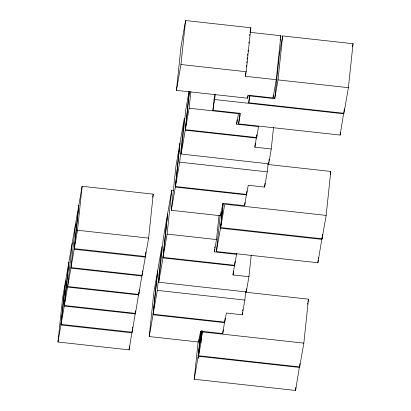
<?xml version="1.0" encoding="UTF-8"?>
<svg xmlns="http://www.w3.org/2000/svg" width="411" height="411" viewBox="0 0 411 411"><rect width="100%" height="100%" fill="white"/><g stroke="black" fill="none" stroke-linecap="round" stroke-linejoin="round"><path stroke-width="0.62" d="M57.972 342.014L62.59 298.052L65.57 281.011L60.946 324.978L57.972 342.014L129.085 349.879L132.393 329.653M61.054 324.371L65.673 280.41L68.873 262.095L64.255 306.061L61.054 324.371L132.167 332.232L135.702 310.737M138.954 292.396L135.466 313.357L64.352 305.491L68.971 261.53L72.192 243.117M64.352 305.491L67.568 287.078L72.29 242.567L75.501 224.18M142.263 273.454L138.779 294.394L67.666 286.529L70.882 268.142L75.598 223.635L78.799 205.3L74.18 249.266L70.975 267.597L142.088 275.457L145.294 257.127L145.828 252.03M74.288 248.64L78.912 204.673L82.123 186.281L153.236 194.146L148.618 238.108L145.402 256.5L74.288 248.64L77.504 230.247L82.123 186.281M129.085 349.879L129.486 346.052M132.568 328.41L132.661 327.105M138.779 294.394L138.98 292.483M139.118 291.209L139.252 289.935M142.427 272.272L142.53 270.906M149.219 336.547L153.837 292.586L157.649 270.798L153.031 314.759L149.219 336.547L198.662 342.014L200.558 331.163L222.767 333.619L225.146 318.222M276.243 79.698L273.053 97.952L248.152 95.198L247.622 98.229L176.437 90.358L181.056 46.397L185.572 20.55L250.818 27.763L246.194 71.73L245.398 76.287L276.243 79.698L280.867 35.736L250.022 32.325M153.123 314.215L157.747 270.253L161.908 246.425L157.29 290.387L153.123 314.215L224.771 322.137L226.363 313.023L242.285 314.78L244.858 300.066L245.727 291.784M176.437 90.358L180.953 64.512L185.572 20.55M158.713 282.239L163.331 238.277L167.585 213.941L162.967 257.908L158.713 282.239L246.281 291.923L248.943 276.706L251.219 255.041M236.757 253.073L234.707 265.3L163.059 257.384L167.678 213.417L171.747 190.134L173.648 190.344M163.059 257.384L167.128 234.1L171.747 190.134M171.289 210.288L175.908 166.327L179.972 143.085L175.348 187.046L171.289 210.288L220.656 215.749L222.829 203.306L244.648 205.721L246.939 191.094M175.44 186.522L180.064 142.555L184.318 118.204L179.699 162.165L175.44 186.522L246.631 194.393L248.223 185.274L264.607 187.087L267.268 171.849L268.142 163.563M273.541 127.328L271.265 148.988L268.671 163.825L181.123 154.022L185.741 110.056L189.029 91.247M181.123 154.022L185.289 130.189L189.373 91.324M237.111 119.709L236.644 124.168L258.555 126.588L256.639 137.546L185.376 129.665L189.399 91.437M185.376 129.665L189.127 108.221L190.868 91.658M344.403 108.823L340.128 135.055L238.632 123.891L240.471 113.364L212.924 110.318L214.599 94.386M212.924 110.318L215.343 94.448M299.989 363.627L295.566 390.45L194.208 379.245L198.159 341.654M198.662 342.014L198.929 339.465M194.208 379.245L197.912 358.043L200.727 331.281M197.912 358.043L198.246 358.079L201.056 331.317M198.246 358.079L201.236 330.793M202.212 330.804L201.005 342.276L200.676 342.24L201.878 330.768M236.618 254.347L214.342 251.886L214.609 249.338M214.742 248.064L214.876 246.79M214.342 251.886L216.494 239.556L219.037 215.343M322.239 236.823L317.883 262.757L216.397 251.537L220.147 215.857M220.656 215.749L221.056 211.922M216.397 251.537L220.481 228.151L223.096 203.301M267.638 164.457L330.783 171.438L326.159 215.4L322.075 238.786L220.656 227.571L223.204 203.363M238.632 123.891L239.767 113.061M245.398 76.287L245.799 72.464M246.405 66.731L246.538 65.457M246.805 62.909L246.939 61.635M247.206 59.086L247.34 57.812M247.607 55.264L247.741 53.99M248.008 51.442L248.146 50.168M248.881 43.155L249.015 41.881M249.683 35.51L249.816 34.236M222.767 333.619L223.168 329.797M247.622 98.229L247.89 95.681M248.753 102.76L249.945 95.933L274.738 98.671L279.357 54.709L282.64 35.932L353.028 43.715L348.41 87.677L343.935 113.287L248.753 102.76L249.554 95.116M248.943 276.706L233.022 274.944L233.422 271.121M233.022 274.944L235.082 261.37M244.648 205.721L244.987 202.536M271.265 148.988L254.882 147.179L255.282 143.357M254.882 147.179L256.808 134.875M256.639 137.546L256.906 134.998M242.285 314.78L242.557 312.232M242.69 310.957L242.824 309.683M246.281 291.923L246.615 288.738M273.053 97.952L273.32 95.403M264.607 187.087L265.008 183.265M268.671 163.825L268.871 161.913M269.005 160.639L269.138 159.365M274.738 98.671L278.021 79.893L282.64 35.932M295.566 390.45L295.905 387.265M201.005 342.276L198.652 355.751L299.681 366.925L303.837 343.134L308.456 299.172L245.346 292.195M317.883 262.757L318.155 260.209M318.289 258.93L318.422 257.656M322.075 238.786L322.543 234.327M340.128 135.055L340.395 132.506M152.702 197.208L153.236 194.146M250.119 31.755L250.32 30.614M250.515 29.474L250.818 27.763M236.644 124.168L238.472 113.677L189.127 108.221M220.656 227.571L224.745 204.19L326.159 215.4M200.676 342.24L202.474 331.929L303.837 343.134M280.097 40.139L280.312 38.881M280.533 37.622L280.867 35.736M352.484 46.839L353.028 43.715M307.582 304.181L307.803 302.928M308.019 301.674L308.456 299.172M330.228 174.598L330.783 171.438M180.953 64.512L246.194 71.73M278.021 79.893L348.41 87.677M214.804 99.544L343.843 113.811M185.289 130.189L256.474 138.06M179.699 162.165L267.268 171.849M175.348 187.046L246.538 194.917M220.481 228.151L321.972 239.372M167.128 234.1L216.494 239.556M77.504 230.247L148.618 238.108M162.967 257.908L234.614 265.83M74.18 249.266L145.294 257.127M70.882 268.142L141.995 276.007M157.29 290.387L244.858 300.066M67.568 287.078L138.687 294.944M153.031 314.759L224.678 322.681M64.255 306.061L135.368 313.922M60.946 324.978L132.059 332.838M198.559 356.28L299.588 367.449"/></g></svg>
